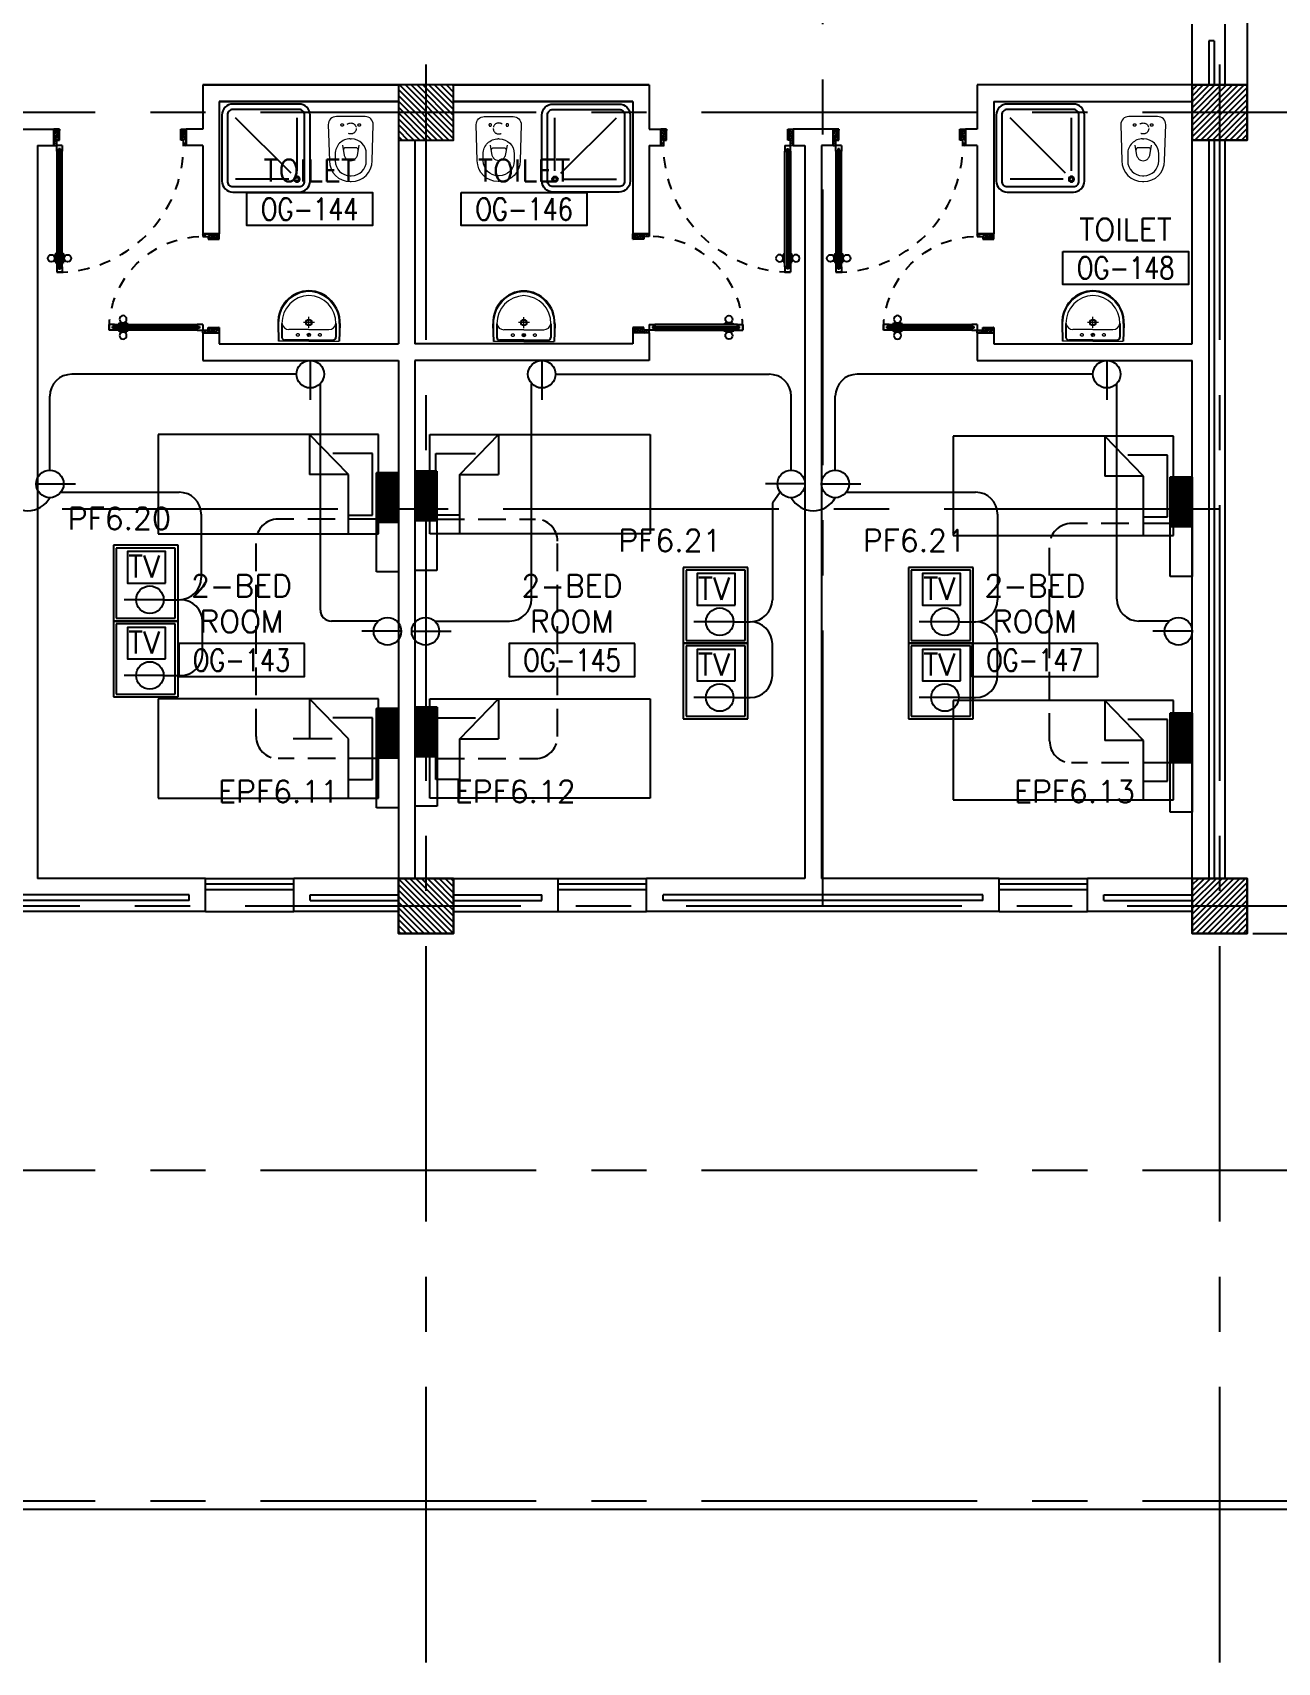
# Model space of a CAD drawing. Extents: x -0.4 to 93.5, y -1.1 to 78.4.
# Drawn here: x 72.26 to 83.56, y -1.11 to 13.67 of the extents above; entities that cross this region are included whole.
import ezdxf
from ezdxf.enums import TextEntityAlignment as Align

# ---------------------------------------------------------------- set-up
doc = ezdxf.new("R2010")
doc.units = 0
doc.header["$MEASUREMENT"] = 0
doc.header["$PDMODE"] = 34
for name, pattern in [('CENTERX2', [4, 2.5, -0.5, 0.5, -0.5]), ('DASHED', [0.75, 0.5, -0.25]), ('HIDDEN', [0.375, 0.25, -0.125]), ('HIDDEN2', [0.1875, 0.125, -0.0625])]:
    doc.linetypes.add(name, pattern=pattern)
doc.layers.get('0').update_dxf_attribs({"color": 11, "linetype": 'CONTINUOUS'})
doc.layers.get('DEFPOINTS').update_dxf_attribs({"color": 11, "linetype": 'CONTINUOUS'})
for name, color, linetype in [('AX-DIM', 11, 'CONTINUOUS'), ('AXES', 11, 'CENTERX2'), ('COL', 11, 'CONTINUOUS'), ('DOOR', 11, 'CONTINUOUS'), ('E-CLINE', 2, 'CONTINUOUS'), ('E-HLINE', 2, 'HIDDEN'), ('E-SOCKETS', 4, 'CONTINUOUS'), ('E-TEXT', 4, 'CONTINUOUS'), ('FIX', 11, 'CONTINUOUS'), ('FUR', 11, 'CONTINUOUS'), ('HAT', 11, 'CONTINUOUS'), ('INSUL', 11, 'CONTINUOUS'), ('PROJ-L', 11, 'CONTINUOUS'), ('RM-BOX', 11, 'CONTINUOUS'), ('RM-NAME', 11, 'CONTINUOUS'), ('RM-NO', 11, 'CONTINUOUS'), ('WALL', 11, 'CONTINUOUS'), ('WIN', 11, 'CONTINUOUS')]:
    doc.layers.add(name, color=color, linetype=linetype)
doc.styles.add('ROMANS', font='ROMANS.shx', dxfattribs={"width": 0.6})
doc.dimstyles.new('STANDARD in', dxfattribs={"dimtxt": 0.24, "dimasz": 0.1, "dimexe": 0.07, "dimexo": 0.05, "dimgap": 0.05, "dimtad": 1, "dimdec": 0, "dimlfac": 1000, "dimzin": 0, "dimdsep": 46, "dimtxsty": 'ROMANS', "dimblk": 'ARCHTICK', "dimcen": 0.05, "dimdle": 0.05, "dimclrd": 7, "dimclre": 7, "dimclrt": 2, "dimadec": 0, "dimazin": 0, "dimtfac": 1, "dimtdec": 0, "dimtmove": 2, "dimatfit": 3, "dimldrblk": 'ARCHTICK', "dimfxl": 0, "dimtolj": 1, "dimtzin": 0, "dimarcsym": 0})

# ---------------------------------------------------------------- blocks, each defined once
blk = doc.blocks.new('_ARCHTICK')
at = {"color": 0, "linetype": 'ByBlock', "const_width": 0.15}
blk.add_lwpolyline([(-0.5, -0.5), (0.5, 0.5)], dxfattribs=at)
blk = doc.blocks.new('*D161')
at = {"layer": 'AX-DIM', "color": 7, "lineweight": -2, "ltscale": 0.3}
for p, q in [((91.482, 5.5), (92.202, 5.5)), ((92.132, 5.55), (92.132, 0.225)), ((49.537, 0.275), (92.202, 0.275))]:
    blk.add_line(p, q, dxfattribs=at)
at = {"layer": 'DEFPOINTS', "color": 0, "ltscale": 0.3}
for p in [(91.432, 5.5), (49.487, 0.275), (92.132, 0.275)]:
    blk.add_point(p, dxfattribs=at)
at = {"layer": 'AX-DIM', "color": 7, "lineweight": -2, "ltscale": 0.3, "xscale": 0.1, "yscale": 0.1, "zscale": 0.1}
for p, rotation in [((92.132, 5.5), 90), ((92.132, 0.275), 270)]:
    blk.add_blockref('_ARCHTICK', p, dxfattribs=dict(at, rotation=rotation))
at = {"layer": 'AX-DIM', "color": 2, "ltscale": 0.3, "insert": (91.962, 2.888), "char_height": 0.24, "attachment_point": 5, "rotation": 90, "style": 'ROMANS'}
blk.add_mtext('\\A1;5225', dxfattribs=at)
blk = doc.blocks.new('*D160')
at = {"layer": 'AX-DIM', "color": 7, "lineweight": -2, "ltscale": 0.3}
for p, q in [((83.332, 64.82), (92.202, 64.82)), ((92.132, 64.87), (92.132, 5.45)), ((83.332, 5.5), (92.202, 5.5))]:
    blk.add_line(p, q, dxfattribs=at)
at = {"layer": 'DEFPOINTS', "color": 0, "ltscale": 0.3}
for p in [(83.282, 64.82), (83.282, 5.5), (92.132, 5.5)]:
    blk.add_point(p, dxfattribs=at)
at = {"layer": 'AX-DIM', "color": 7, "lineweight": -2, "ltscale": 0.3, "xscale": 0.1, "yscale": 0.1, "zscale": 0.1}
for p, rotation in [((92.132, 64.82), 90), ((92.132, 5.5), 270)]:
    blk.add_blockref('_ARCHTICK', p, dxfattribs=dict(at, rotation=rotation))
at = {"layer": 'AX-DIM', "color": 2, "ltscale": 0.3, "insert": (91.962, 35.16), "char_height": 0.24, "attachment_point": 5, "rotation": 90, "style": 'ROMANS'}
blk.add_mtext('\\A1;59320', dxfattribs=at)
blk = doc.blocks.new('*X61')
at = {"color": 0}
for p, q in [((253129, 118266), (253613, 118750)), ((253129, 118319), (253560, 118750)), ((253129, 118372), (253507, 118750)), ((253129, 118425), (253454, 118750)), ((253129, 118478), (253401, 118750)), ((253129, 118531), (253348, 118750)), ((253129, 118584), (253294, 118750)), ((253129, 118637), (253241, 118750)), ((253129, 118690), (253188, 118750)), ((253129, 118743), (253135, 118750)), ((253166, 118250), (253629, 118713)), ((253219, 118250), (253629, 118660)), ((253272, 118250), (253629, 118607)), ((253325, 118250), (253629, 118553)), ((253378, 118250), (253629, 118500)), ((253431, 118250), (253629, 118447)), ((253484, 118250), (253629, 118394)), ((253537, 118250), (253629, 118341)), ((253590, 118250), (253629, 118288))]:
    blk.add_line(p, q, dxfattribs=at)
blk = doc.blocks.new('COL50')
at = {"layer": 'COL'}
blk.add_lwpolyline([(-250, 250), (-250, -250), (250, -250), (250, 250)], close=True, dxfattribs=at)
blk = doc.blocks.new('*X60')
at = {"color": 0}
for p, q in [((253129, 125478), (253600, 125950)), ((253129, 125531), (253547, 125950)), ((253129, 125584), (253494, 125950)), ((253129, 125637), (253441, 125950)), ((253129, 125690), (253388, 125950)), ((253129, 125743), (253335, 125950)), ((253129, 125796), (253282, 125950)), ((253129, 125849), (253229, 125950)), ((253129, 125902), (253176, 125950)), ((253153, 125450), (253629, 125925)), ((253206, 125450), (253629, 125872)), ((253259, 125450), (253629, 125819)), ((253312, 125450), (253629, 125766)), ((253365, 125450), (253629, 125713)), ((253418, 125450), (253629, 125660)), ((253471, 125450), (253629, 125607)), ((253524, 125450), (253629, 125554)), ((253577, 125450), (253629, 125501))]:
    blk.add_line(p, q, dxfattribs=at)
blk = doc.blocks.new('*X52')
at = {"color": 0}
for p, q in [((245929, 169932), (246386, 170390)), ((245929, 169985), (246333, 170390)), ((245929, 170038), (246280, 170390)), ((245929, 170091), (246227, 170390)), ((245929, 170144), (246174, 170390)), ((245929, 170197), (246121, 170390)), ((245929, 170250), (246068, 170390)), ((245929, 170303), (246015, 170390)), ((245929, 170357), (245962, 170390)), ((245939, 169890), (246429, 170379)), ((245992, 169890), (246429, 170326)), ((246045, 169890), (246429, 170273)), ((246098, 169890), (246429, 170220)), ((246151, 169890), (246429, 170167)), ((246204, 169890), (246429, 170114)), ((246257, 169890), (246429, 170061)), ((246310, 169890), (246429, 170008)), ((246363, 169890), (246429, 169955)), ((246416, 169890), (246429, 169902))]:
    blk.add_line(p, q, dxfattribs=at)
blk = doc.blocks.new('*X45')
at = {"color": 0}
for p, q in [((245927, 177090), (246427, 177590)), ((245929, 177145), (246374, 177590)), ((245929, 177198), (246321, 177590)), ((245929, 177251), (246267, 177590)), ((245929, 177304), (246214, 177590)), ((245929, 177357), (246161, 177590)), ((245929, 177410), (246108, 177590)), ((245929, 177463), (246055, 177590)), ((245929, 177516), (246002, 177590)), ((245929, 177569), (245949, 177590)), ((245980, 177090), (246429, 177539)), ((246033, 177090), (246429, 177486)), ((246086, 177090), (246429, 177433)), ((246139, 177090), (246429, 177380)), ((246192, 177090), (246429, 177327)), ((246245, 177090), (246429, 177274)), ((246298, 177090), (246429, 177220)), ((246351, 177090), (246429, 177167)), ((246404, 177090), (246429, 177114))]:
    blk.add_line(p, q, dxfattribs=at)
blk = doc.blocks.new('DOOR90')
at = {"layer": 'DOOR', "color": 0, "linetype": 'ByBlock'}
for p, q in [((-150, 0), (-150, -25)), ((-150, 0), (0, 0)), ((0, -50), (0, 0)), ((-1000, -25), (-1000, -75)), ((-1000, -75), (-1000, -25)), ((-950, -25), (-1000, -25)), ((-950, -75), (-1000, -75)), ((-970, -42), (-970, -58)), ((-950, -42), (-970, -42)), ((-950, -58), (-970, -58)), ((-950, -25), (-950, -42)), ((-950, -58), (-950, -75)), ((-918, -25), (-918, -18)), ((-828, -18), (-918, -18)), ((-918, -75), (-918, -82)), ((-828, -82), (-918, -82)), ((-905, -18), (-905, -9)), ((-905, -9), (-840, -9)), ((-905, -18), (-840, -18)), ((-905, -82), (-905, -91)), ((-905, -82), (-840, -82)), ((-905, -91), (-840, -91)), ((-840, -18), (-840, -9)), ((-840, -82), (-840, -91)), ((-828, -25), (-828, -18)), ((-828, -75), (-828, -82)), ((-200, -42), (-200, -25)), ((-200, -25), (-150, -25)), ((-180, -42), (-200, -42)), ((-200, -75), (-200, -58)), ((-200, -58), (-180, -58)), ((-150, -75), (-200, -75)), ((-180, -58), (-180, -42)), ((-150, -75), (-150, -25)), ((-150, -25), (-100, -25)), ((-100, -25), (-100, -50)), ((-100, -50), (0, -50)), ((-150, -900), (-150, -875)), ((-150, -875), (-100, -875)), ((-100, -850), (0, -850)), ((-100, -875), (-100, -850)), ((0, -850), (0, -900)), ((0, -900), (-150, -900)), ((-150, -900), (0, -900))]:
    blk.add_line(p, q, dxfattribs=at)
at = {"layer": 'DOOR', "color": 9, "linetype": 'ByBlock'}
for p, q in [((0, -50), (-114, 0)), ((0, -50), (-40, 0)), ((0, -50), (-100, -37)), ((0, -850), (-114, -900)), ((0, -850), (-100, -863)), ((0, -850), (-40, -900))]:
    blk.add_line(p, q, dxfattribs=at)
at = {"layer": 'DOOR', "linetype": 'ByBlock'}
for p, q in [((-200, -25), (-950, -25)), ((-200, -42), (-950, -42)), ((-200, -58), (-950, -58)), ((-950, -75), (-200, -75))]:
    blk.add_line(p, q, dxfattribs=at)
at = {"layer": 'DOOR', "color": 0, "linetype": 'ByBlock'}
for centre in [(-873, 24), (-873, -124)]:
    blk.add_circle(centre, 32.4, dxfattribs=at)
at = {"layer": 'DOOR', "color": 9, "linetype": 'ByBlock'}
for centre, radius, start, end in [((0, -50), 154, 161.1053, 166.2858), ((0, -50), 134, 158.1598, 169.28), ((0, -50), 94.4, 148.0182, 180), ((0, -50), 74.4, 137.7764, 180), ((0, -50), 114, 154.0838, 167.3774), ((0, -50), 54.4, 113.2074, 180), ((0, -50), 34.4, 90, 180), ((0, -50), 14.4, 90, 180), ((0, -850), 154, 193.7142, 198.8947), ((0, -850), 134, 190.72, 201.8402), ((0, -850), 94.4, 180, 211.9818), ((0, -850), 74.4, 180, 222.2236), ((0, -850), 54.4, 180, 246.7926), ((0, -850), 34.4, 180, 270), ((0, -850), 14.4, 180, 270)]:
    blk.add_arc(centre, radius, start, end, dxfattribs=at)
at = {"layer": 'DOOR', "linetype": 'HIDDEN', "ltscale": 0.5}
blk.add_arc((-150, -25), 850, 180, 270, dxfattribs=at)
blk = doc.blocks.new('DOOR100')
at = {"layer": 'DOOR', "color": 0, "linetype": 'ByBlock'}
for p, q in [((-82, 1205), (-91, 1205)), ((-91, 1205), (-91, 1140)), ((-75, 1218), (-82, 1218)), ((-82, 1128), (-82, 1218)), ((-82, 1205), (-82, 1140)), ((-25, 1300), (-75, 1300)), ((-75, 1300), (-25, 1300)), ((-75, 1250), (-75, 1300)), ((-58, 1250), (-75, 1250)), ((-42, 1270), (-58, 1270)), ((-58, 1250), (-58, 1270)), ((-42, 1250), (-42, 1270)), ((-25, 1250), (-42, 1250)), ((-25, 1250), (-25, 1300)), ((-25, 1218), (-18, 1218)), ((-18, 1128), (-18, 1218)), ((-18, 1205), (-9, 1205)), ((-18, 1205), (-18, 1140)), ((-9, 1205), (-9, 1140)), ((-82, 1140), (-91, 1140)), ((-75, 1128), (-82, 1128)), ((-25, 1128), (-18, 1128)), ((-18, 1140), (-9, 1140)), ((-1200, 0), (-1200, 150)), ((-1200, 150), (-1175, 150)), ((-1200, 150), (-1200, 0)), ((-1175, 150), (-1175, 100)), ((-75, 200), (-58, 200)), ((-75, 150), (-75, 200)), ((-75, 150), (-25, 150)), ((-58, 200), (-58, 180)), ((-58, 180), (-42, 180)), ((-42, 200), (-25, 200)), ((-42, 180), (-42, 200)), ((-25, 200), (-25, 150)), ((0, 150), (-25, 150)), ((-25, 150), (-25, 100)), ((0, 150), (0, 0)), ((-1150, 0), (-1200, 0)), ((-1175, 100), (-1150, 100)), ((-1150, 100), (-1150, 0)), ((-50, 100), (-50, 0)), ((-25, 100), (-50, 100)), ((-50, 0), (0, 0))]:
    blk.add_line(p, q, dxfattribs=at)
at = {"layer": 'DOOR', "linetype": 'ByBlock'}
for p, q in [((-75, 1250), (-75, 200)), ((-58, 200), (-58, 1250)), ((-42, 200), (-42, 1250)), ((-25, 200), (-25, 1250)), ((0, 0), (0, 150))]:
    blk.add_line(p, q, dxfattribs=at)
at = {"layer": 'DOOR', "color": 9, "linetype": 'ByBlock'}
for p, q in [((-1150, 0), (-1200, 114)), ((-1150, 0), (-1200, 40)), ((-1150, 0), (-1163, 100)), ((-50, 0), (0, 114)), ((-50, 0), (-37, 100)), ((-50, 0), (0, 40))]:
    blk.add_line(p, q, dxfattribs=at)
at = {"layer": 'DOOR', "color": 0, "linetype": 'ByBlock'}
for centre in [(-124, 1173), (24, 1173)]:
    blk.add_circle(centre, 32.4, dxfattribs=at)
at = {"layer": 'DOOR', "linetype": 'HIDDEN', "ltscale": 0.5}
blk.add_arc((-25, 150), 1150, 90, 180.0001, dxfattribs=at)
at = {"layer": 'DOOR', "color": 9, "linetype": 'ByBlock'}
for centre, radius, start, end in [((-1150, 0), 154, 103.7142, 108.8947), ((-50, 0), 154, 71.1053, 76.2858), ((-1150, 0), 134, 100.72, 111.8402), ((-1150, 0), 94.4, 90, 121.9818), ((-1150, 0), 74.4, 90, 132.2236), ((-1150, 0), 54.4, 90, 156.7926), ((-1150, 0), 34.4, 90, 180), ((-1150, 0), 14.4, 90, 180), ((-50, 0), 94.4, 58.0182, 90), ((-50, 0), 74.4, 47.7764, 90), ((-50, 0), 54.4, 23.2074, 90), ((-50, 0), 34.4, 0, 90), ((-50, 0), 14.4, 0, 90), ((-50, 0), 134, 68.1598, 79.28), ((-50, 0), 114, 64.0838, 77.3774)]:
    blk.add_arc(centre, radius, start, end, dxfattribs=at)
blk = doc.blocks.new('RM1')
at = {"layer": 'RM-BOX'}
blk.add_lwpolyline([(570, -200), (-570, -200), (-570, -500), (570, -500)], close=True, dxfattribs=at)
at = {"layer": 'RM-NAME', "style": 'ROMANS'}
for tag, p in [('ROOMNAME1', (0, 324)), ('ROOMNAME2', (0, 0))]:
    blk.add_attdef(tag, text='', height=200, dxfattribs=at).set_placement(p, align=Align.MIDDLE)
at = {"layer": 'RM-NO', "style": 'ROMANS', "width": 0.8}
blk.add_attdef('ROOMNO', text='', height=200, dxfattribs=at).set_placement((0, -350), align=Align.MIDDLE)
blk = doc.blocks.new('LAV1')
at = {"layer": 'FIX', "linetype": 'ByBlock', "ltscale": 0.3}
for p, q in [((-280, 210), (-275, 50)), ((-245, 210), (-245, 85)), ((245, 210), (245, 85)), ((280, 210), (275, 50)), ((0, 60), (-220, 60)), ((0, 60), (220, 60))]:
    blk.add_line(p, q, dxfattribs=at)
at = {"layer": 'FIX', "linetype": 'Continuous', "lineweight": 20}
for p, q in [((-275, 210), (-275, 50)), ((0, 155), (-181, 155)), ((0, 155), (181, 155)), ((275, 210), (275, 50)), ((0, 50), (-275, 50)), ((0, 50), (-252, 50)), ((0, 50), (252, 50)), ((0, 50), (275, 50))]:
    blk.add_line(p, q, dxfattribs=at)
at = {"layer": 'FIX', "linetype": 'DASHED', "lineweight": 20, "ltscale": 0.05}
for p, q in [((50, 220), (-50, 220)), ((0, 170), (0, 270)), ((0, 170), (0, 270))]:
    blk.add_line(p, q, dxfattribs=at)
at = {"layer": 'FIX', "lineweight": 20}
for p, q in [((16, 107), (-15, 107)), ((0, 92), (0, 123))]:
    blk.add_line(p, q, dxfattribs=at)
for centre, radius in [((0, 220), 29.5), ((0, 220), 22.5), ((0, 107), 15.5)]:
    blk.add_circle(centre, radius, dxfattribs=at)
at = {"layer": 'FIX', "linetype": 'HIDDEN', "lineweight": 20, "ltscale": 0.05}
for centre in [(-100, 107), (100, 107)]:
    blk.add_circle(centre, 12.4, dxfattribs=at)
at = {"layer": 'FIX', "linetype": 'ByBlock', "ltscale": 0.3}
for centre, radius, start, end in [((7, 220), 287, 91.3776, 182.0064), ((-7, 220), 287, 357.9936, 88.6224), ((-220, 85), 24.9, 179.7021, 269.9486), ((220, 85), 24.9, 270.0514, 0.2979)]:
    blk.add_arc(centre, radius, start, end, dxfattribs=at)
at = {"layer": 'FIX', "linetype": 'Continuous', "lineweight": 20}
for centre, radius, start, end in [((8, 217), 283, 91.6988, 181.351), ((8, 212), 253, 91.7328, 180.4884), ((-8, 217), 283, 358.649, 88.3012), ((-8, 212), 253, 359.5116, 88.2672), ((-179, 222), 66.9, 190.2006, 268.0786), ((179, 222), 66.9, 271.9214, 349.7994)]:
    blk.add_arc(centre, radius, start, end, dxfattribs=at)
blk = doc.blocks.new('SHR1')
at = {"layer": 'FIX'}
for p, q in [((-196, 196), (-700, 700)), ((-143, 218), (-143, 700)), ((-218, 143), (-700, 143))]:
    blk.add_line(p, q, dxfattribs=at)
for points in [[(-825, 125), (-825, 725, -0.414214), (-725, 825), (-125, 825, -0.414214), (-25, 725), (-25, 125, -0.414214), (-125, 25), (-725, 25, -0.414214)], [(-775, 125), (-775, 725, -0.414214), (-725, 775), (-125, 775, -0.414214), (-75, 725), (-75, 125, -0.414214), (-125, 75), (-725, 75, -0.414214)]]:
    blk.add_lwpolyline(points, format="xyb", close=True, dxfattribs=at)
for radius in [25, 15]:
    blk.add_circle((-143, 143), radius, dxfattribs=at)
blk = doc.blocks.new('WC1')
at = {"layer": 'FIX', "lineweight": 20}
for p, q in [((-210, 204), (-538, 194)), ((-727, 5), (-727, -5)), ((-674, 5), (-674, -5)), ((-534, 24), (-540, 0)), ((-540, 0), (-534, -24)), ((-475, 141), (-538, 141)), ((-395, 76), (-490, 60)), ((-339, 5), (-339, -5)), ((-538, -141), (-475, -141)), ((-490, -60), (-395, -76)), ((-538, -194), (-210, -204))]:
    blk.add_line(p, q, dxfattribs=at)
at = {"layer": 'FIX', "linetype": 'Continuous', "lineweight": 20}
blk.add_line((-420, -47), (-420, 45), dxfattribs=at)
at = {"layer": 'FIX', "lineweight": 20}
blk.add_lwpolyline([(-213, -204), (-210, -204, 0.414214), (-137, -131), (-137, 0), (-137, 131, 0.414214), (-210, 204)], format="xyb", dxfattribs=at)
at = {"layer": 'FIX', "linetype": 'HIDDEN2', "lineweight": 20, "ltscale": 0.3}
blk.add_circle((-245, 0), 49.8, dxfattribs=at)
at = {"layer": 'FIX', "linetype": 'HIDDEN', "lineweight": 20, "ltscale": 0.05}
for centre in [(-213, 78), (-213, -77)]:
    blk.add_circle(centre, 11.6, dxfattribs=at)
at = {"layer": 'FIX', "lineweight": 20}
for centre, radius, start, end in [((-538, 5), 189, 90, 180), ((-538, 5), 136, 90, 180), ((-473, -7), 68.2, 128.9242, 152.8468), ((-464, -18), 82, 108.496, 128.9242), ((-475, 5), 136, 360, 90), ((-538, -5), 189, 180, 270), ((-538, -5), 136, 180, 270), ((-473, 7), 68.2, 207.1532, 231.0758), ((-464, 18), 82, 231.0758, 251.504), ((-475, -5), 136, 270, 0)]:
    blk.add_arc(centre, radius, start, end, dxfattribs=at)
at = {"layer": 'FIX', "linetype": 'Continuous', "lineweight": 20}
for centre, start, end in [((-443, 46), 357.6662, 91.6121), ((-442, -46), 268.3879, 2.3338)]:
    blk.add_arc(centre, 22.3, start, end, dxfattribs=at)
blk = doc.blocks.new('BHU')
at = {"color": 8}
for p, q in [((0, -311), (145, 1)), ((0, -340), (159, 1)), ((0, -370), (173, 1)), ((0, -399), (187, 1)), ((0, -281), (132, 1)), ((0, -251), (118, 1)), ((0, -15), (7, 1)), ((0, -44), (21, 1)), ((0, -74), (35, 1)), ((0, -104), (49, 1)), ((0, -133), (63, 1)), ((0, -163), (76, 1)), ((0, -192), (90, 1)), ((0, -222), (104, 1)), ((0, -429), (199, -1)), ((4, -450), (199, -31)), ((18, -450), (199, -61)), ((32, -450), (199, -90)), ((45, -450), (199, -120)), ((59, -450), (199, -149)), ((73, -450), (199, -179)), ((87, -450), (199, -208)), ((101, -450), (199, -238)), ((114, -450), (199, -268)), ((128, -450), (199, -297)), ((142, -450), (199, -327)), ((156, -450), (199, -356)), ((169, -450), (199, -386)), ((183, -450), (199, -416)), ((197, -450), (199, -445))]:
    blk.add_line(p, q, dxfattribs=at)
at = {"layer": 'E-SOCKETS'}
for p, q in [((0, 450), (199, 450)), ((0, -450), (0, 450)), ((199, 450), (199, -450))]:
    blk.add_line(p, q, dxfattribs=at)
at = {"layer": 'E-SOCKETS', "color": 4}
for p, q in [((0, 1), (199, 1)), ((0, -450), (199, -450))]:
    blk.add_line(p, q, dxfattribs=at)

msp = doc.modelspace()

# ---------------------------------------------------------------- linework, layer by layer
at = {"layer": 'AXES'}
for p, q in [((75.8324, -1.1143), (75.8324, 77.6984)), ((83.0324, -1.1143), (83.0324, 77.6984)), ((79.4324, 5.75), (79.4324, 64.52)), ((92.8324, 12.95), (40.7424, 12.95)), ((83.0324, 9.35), (40.7424, 9.35)), ((22.1924, 5.75), (92.8324, 5.75)), ((92.8324, 3.35), (40.7424, 3.35)), ((92.8324, 0.35), (40.7424, 0.35))]:
    msp.add_line(p, q, dxfattribs=at)
at = {"layer": 'COL'}
msp.add_lwpolyline([(76.0824, 6), (76.0824, 5.5), (75.5824, 5.5), (75.5824, 6)], close=True, dxfattribs=at)
at = {"layer": 'E-CLINE', "color": 4, "linetype": 'ByBlock'}
for p, q in [((74.6574, 10.575), (72.6199, 10.575)), ((77.0074, 10.575), (78.9449, 10.575)), ((81.8824, 10.575), (79.7449, 10.575)), ((72.4199, 9.7048), (72.4199, 10.375)), ((74.8741, 8.4348), (74.8741, 10.4901)), ((76.7906, 8.5348), (76.7906, 10.4901)), ((79.1449, 9.7048), (79.1449, 10.375)), ((79.5449, 9.7048), (79.5449, 10.375)), ((82.0991, 8.5348), (82.0991, 10.4901)), ((72.5194, 9.5042), (73.5926, 9.5042)), ((79.0453, 9.5042), (78.9742, 9.4042)), ((79.6444, 9.5042), (80.8176, 9.5042)), ((78.9742, 9.4042), (78.9742, 8.5288)), ((73.7926, 9.3042), (73.7926, 8.7288)), ((81.0176, 9.3042), (81.0176, 8.5288)), ((73.4525, 8.5288), (73.5926, 8.5288)), ((73.8051, 8.0414), (73.8051, 8.3288)), ((75.3986, 8.3348), (74.9741, 8.3348)), ((75.9115, 8.3348), (76.5906, 8.3348)), ((78.6216, 8.3288), (78.7742, 8.3288)), ((80.665, 8.3288), (80.8176, 8.3288)), ((82.574, 8.3348), (82.2991, 8.3348)), ((78.9742, 7.8414), (78.9742, 8.1288)), ((81.0176, 7.8414), (81.0176, 8.1288)), ((73.4525, 7.8414), (73.6051, 7.8414)), ((78.6216, 7.6414), (78.7742, 7.6414)), ((80.665, 7.6414), (80.8176, 7.6414))]:
    msp.add_line(p, q, dxfattribs=at)
for centre, radius, start, end in [((72.6199, 10.375), 0.2, 90, 180), ((78.9449, 10.375), 0.2, 0, 90), ((79.7449, 10.375), 0.2, 90, 180), ((73.5926, 9.3042), 0.2, 0, 90), ((80.8176, 9.3042), 0.2, 0, 90), ((72.2199, 9.5648), 0.2283, 208.81151, 331.18849), ((79.3449, 9.5648), 0.2283, 208.81151, 331.18849), ((73.5926, 8.7288), 0.2, 270, 0), ((73.6051, 8.3288), 0.2, 0, 90), ((74.9741, 8.4348), 0.1, 180, 270), ((76.5906, 8.5348), 0.2, 270, 0), ((78.7742, 8.5288), 0.2, 270, 0), ((80.8176, 8.5288), 0.2, 270, 0), ((82.2991, 8.5348), 0.2, 180, 270), ((78.7742, 8.1288), 0.2, 0, 90), ((80.8176, 8.1288), 0.2, 0, 90), ((73.6051, 8.0414), 0.2, 270, 0), ((78.7742, 7.8414), 0.2, 270, 0), ((80.8176, 7.8414), 0.2, 270, 0)]:
    msp.add_arc(centre, radius, start, end, dxfattribs=at)
at = {"layer": 'E-HLINE', "color": 4}
for p, q in [((75.3844, 9.2598), (74.4903, 9.2598)), ((75.9317, 9.2598), (76.8258, 9.2598)), ((82.583, 9.221), (81.6889, 9.221)), ((74.2903, 7.2876), (74.2903, 9.0598)), ((77.0258, 7.2876), (77.0258, 9.0598)), ((81.4889, 7.2489), (81.4889, 9.021)), ((75.3851, 7.0876), (74.4903, 7.0876)), ((75.931, 7.0876), (76.8258, 7.0876)), ((82.5836, 7.0489), (81.6889, 7.0489))]:
    msp.add_line(p, q, dxfattribs=at)
for centre, start, end in [((74.4903, 9.0598), 90, 180), ((76.8258, 9.0598), 0, 90), ((81.6889, 9.021), 90, 180), ((74.4903, 7.2876), 180, 270), ((76.8258, 7.2876), 270, 0), ((81.6889, 7.2489), 180, 270)]:
    msp.add_arc(centre, 0.2, start, end, dxfattribs=at)
at = {"layer": 'E-SOCKETS'}
for p, q in [((74.7824, 10.7), (74.7824, 10.3417)), ((76.8824, 10.7), (76.8824, 10.3417)), ((82.0074, 10.7), (82.0074, 10.3417)), ((72.2949, 9.5798), (72.6532, 9.5798)), ((79.2699, 9.5798), (78.9115, 9.5798)), ((79.4199, 9.5798), (79.7782, 9.5798)), ((73.5832, 9.0225), (72.9973, 9.0225)), ((72.9973, 9.0225), (72.9973, 8.3352)), ((73.5832, 8.3352), (73.5832, 9.0225)), ((78.7523, 8.8225), (78.1664, 8.8225)), ((78.1664, 8.8225), (78.1664, 8.1352)), ((78.7523, 8.1352), (78.7523, 8.8225)), ((80.7957, 8.8225), (80.2098, 8.8225)), ((80.2098, 8.8225), (80.2098, 8.1352)), ((80.7957, 8.1352), (80.7957, 8.8225)), ((73.4525, 8.5288), (73.0941, 8.5288)), ((72.9973, 8.3352), (73.5832, 8.3352)), ((73.5832, 8.3352), (72.9973, 8.3352)), ((72.9973, 8.3352), (72.9973, 7.6478)), ((73.5832, 7.6478), (73.5832, 8.3352)), ((78.6216, 8.3288), (78.2632, 8.3288)), ((80.665, 8.3288), (80.3066, 8.3288)), ((75.6076, 8.2422), (75.2493, 8.2422)), ((75.7025, 8.2422), (76.0608, 8.2422)), ((78.1664, 8.1352), (78.7523, 8.1352)), ((78.7523, 8.1352), (78.1664, 8.1352)), ((78.1664, 8.1352), (78.1664, 7.4478)), ((78.7523, 7.4478), (78.7523, 8.1352)), ((80.2098, 8.1352), (80.7957, 8.1352)), ((80.7957, 8.1352), (80.2098, 8.1352)), ((80.2098, 8.1352), (80.2098, 7.4478)), ((80.7957, 7.4478), (80.7957, 8.1352)), ((82.783, 8.2422), (82.4247, 8.2422)), ((73.4525, 7.8414), (73.0941, 7.8414)), ((72.9973, 7.6478), (73.5832, 7.6478)), ((78.6216, 7.6414), (78.2632, 7.6414)), ((80.665, 7.6414), (80.3066, 7.6414)), ((78.1664, 7.4478), (78.7523, 7.4478)), ((80.2098, 7.4478), (80.7957, 7.4478))]:
    msp.add_line(p, q, dxfattribs=at)
at = {"layer": 'E-SOCKETS', "color": 8}
for p, q in [((73.5582, 8.9975), (73.0223, 8.9975)), ((73.0223, 8.9975), (73.0223, 8.3602)), ((73.5582, 8.3602), (73.5582, 8.9975)), ((78.7273, 8.7975), (78.1914, 8.7975)), ((78.1914, 8.7975), (78.1914, 8.1602)), ((78.7273, 8.1602), (78.7273, 8.7975)), ((80.7707, 8.7975), (80.2348, 8.7975)), ((80.2348, 8.7975), (80.2348, 8.1602)), ((80.7707, 8.1602), (80.7707, 8.7975)), ((73.0223, 8.3602), (73.5582, 8.3602)), ((73.5582, 8.3102), (73.0223, 8.3102)), ((73.0223, 8.3102), (73.0223, 7.6728)), ((73.5582, 7.6728), (73.5582, 8.3102)), ((78.1914, 8.1602), (78.7273, 8.1602)), ((80.2348, 8.1602), (80.7707, 8.1602)), ((78.7273, 8.1102), (78.1914, 8.1102)), ((78.1914, 8.1102), (78.1914, 7.4728)), ((78.7273, 7.4728), (78.7273, 8.1102)), ((80.7707, 8.1102), (80.2348, 8.1102)), ((80.2348, 8.1102), (80.2348, 7.4728)), ((80.7707, 7.4728), (80.7707, 8.1102)), ((73.0223, 7.6728), (73.5582, 7.6728)), ((78.1914, 7.4728), (78.7273, 7.4728)), ((80.2348, 7.4728), (80.7707, 7.4728))]:
    msp.add_line(p, q, dxfattribs=at)
at = {"layer": 'E-SOCKETS'}
for points in [[(73.4692, 8.6792), (73.4692, 8.9653), (73.1241, 8.9653), (73.1241, 8.6792)], [(78.6382, 8.4792), (78.6382, 8.7653), (78.2932, 8.7653), (78.2932, 8.4792)], [(80.6817, 8.4792), (80.6817, 8.7653), (80.3366, 8.7653), (80.3366, 8.4792)], [(73.4692, 7.9919), (73.4692, 8.2779), (73.1241, 8.2779), (73.1241, 7.9919)], [(78.6382, 7.7919), (78.6382, 8.0779), (78.2932, 8.0779), (78.2932, 7.7919)], [(80.6817, 7.7919), (80.6817, 8.0779), (80.3366, 8.0779), (80.3366, 7.7919)]]:
    msp.add_lwpolyline(points, close=True, dxfattribs=at)
for centre in [(74.7824, 10.575), (76.8824, 10.575), (82.0074, 10.575), (72.4199, 9.5798), (79.1449, 9.5798), (79.5449, 9.5798), (73.3275, 8.5288), (78.4966, 8.3288), (80.54, 8.3288), (75.4826, 8.2422), (75.8275, 8.2422), (82.658, 8.2422), (73.3275, 7.8414), (78.4966, 7.6414), (80.54, 7.6414)]:
    msp.add_circle(centre, 0.125, dxfattribs=at)
at = {"layer": 'FUR'}
for p, q in [((75.4016, 10.0269), (73.4016, 10.0269)), ((73.4016, 10.0269), (73.4016, 9.1269)), ((74.7766, 10.0269), (74.7766, 9.6657)), ((75.13, 9.6657), (74.7766, 10.0269)), ((75.4016, 9.1269), (75.4016, 10.0269)), ((75.8664, 10.0269), (77.8664, 10.0269)), ((75.8664, 9.1269), (75.8664, 10.0269)), ((76.138, 9.6657), (76.4914, 10.0269)), ((76.4914, 10.0269), (76.4914, 9.6657)), ((77.8664, 10.0269), (77.8664, 9.1269)), ((82.6141, 10.012), (80.6141, 10.012)), ((80.6141, 10.012), (80.6141, 9.112)), ((81.9891, 10.012), (81.9891, 9.6508)), ((82.3425, 9.6508), (81.9891, 10.012)), ((82.6141, 9.112), (82.6141, 10.012)), ((75.3462, 9.8547), (74.9865, 9.8547)), ((75.3462, 9.2968), (75.3462, 9.8547)), ((75.9218, 9.8547), (76.2815, 9.8547)), ((75.9218, 9.2968), (75.9218, 9.8547)), ((82.5587, 9.8398), (82.199, 9.8398)), ((82.5587, 9.2819), (82.5587, 9.8398)), ((75.13, 9.6657), (74.7766, 9.6657)), ((75.13, 9.1269), (75.13, 9.6657)), ((76.138, 9.6657), (76.4914, 9.6657)), ((76.138, 9.1269), (76.138, 9.6657)), ((82.3425, 9.6508), (81.9891, 9.6508)), ((82.3425, 9.112), (82.3425, 9.6508)), ((75.13, 9.2968), (75.3462, 9.2968)), ((76.138, 9.2968), (75.9218, 9.2968)), ((82.3425, 9.2819), (82.5587, 9.2819)), ((73.4016, 9.1269), (75.4016, 9.1269)), ((77.8664, 9.1269), (75.8664, 9.1269)), ((80.6141, 9.112), (82.6141, 9.112)), ((75.4016, 7.628), (73.4016, 7.628)), ((73.4016, 7.628), (73.4016, 6.728)), ((74.7766, 7.628), (74.7766, 7.2669)), ((75.13, 7.2669), (74.7766, 7.628)), ((75.4016, 6.728), (75.4016, 7.628)), ((75.8664, 7.628), (77.8664, 7.628)), ((75.8664, 6.728), (75.8664, 7.628)), ((76.138, 7.2669), (76.4914, 7.628)), ((76.4914, 7.628), (76.4914, 7.2669)), ((77.8664, 7.628), (77.8664, 6.728)), ((82.6141, 7.6132), (80.6141, 7.6132)), ((80.6141, 7.6132), (80.6141, 6.7132)), ((81.9891, 7.6132), (81.9891, 7.252)), ((82.3425, 7.252), (81.9891, 7.6132)), ((82.6141, 6.7132), (82.6141, 7.6132)), ((75.3462, 7.4559), (74.9865, 7.4559)), ((75.3462, 6.8979), (75.3462, 7.4559)), ((75.9218, 7.4559), (76.2815, 7.4559)), ((75.9218, 6.8979), (75.9218, 7.4559)), ((82.5587, 7.441), (82.199, 7.441)), ((82.5587, 6.8831), (82.5587, 7.441)), ((74.9802, 7.2669), (74.6268, 7.2669)), ((75.13, 6.728), (75.13, 7.2669)), ((76.138, 7.2669), (76.4914, 7.2669)), ((76.138, 6.728), (76.138, 7.2669)), ((82.3425, 7.252), (81.9891, 7.252)), ((82.3425, 6.7132), (82.3425, 7.252)), ((75.13, 6.8979), (75.3462, 6.8979)), ((76.138, 6.8979), (75.9218, 6.8979)), ((82.3425, 6.8831), (82.5587, 6.8831)), ((73.4016, 6.728), (75.4016, 6.728)), ((77.8664, 6.728), (75.8664, 6.728)), ((80.6141, 6.7132), (82.6141, 6.7132))]:
    msp.add_line(p, q, dxfattribs=at)
at = {"layer": 'INSUL'}
for p, q in [((82.9324, 13.6), (82.9324, 13.2)), ((82.9824, 13.6), (82.9324, 13.6)), ((82.9824, 13.6), (82.9824, 13.2)), ((82.9324, 12.7), (82.9324, 6)), ((82.9824, 12.7), (82.9824, 6)), ((73.6824, 5.85), (70.7824, 5.85)), ((73.6824, 5.8), (70.7824, 5.8)), ((73.6824, 5.8), (73.6824, 5.85)), ((74.7824, 5.8), (74.7824, 5.85)), ((74.7824, 5.85), (75.5824, 5.85)), ((74.7824, 5.8), (75.5824, 5.8)), ((76.0824, 5.85), (76.8824, 5.85)), ((76.0824, 5.8), (76.8824, 5.8)), ((76.8824, 5.8), (76.8824, 5.85)), ((77.9824, 5.8), (77.9824, 5.85)), ((80.8824, 5.85), (77.9824, 5.85)), ((80.8824, 5.8), (77.9824, 5.8)), ((80.8824, 5.8), (80.8824, 5.85)), ((81.9824, 5.85), (82.7824, 5.85)), ((81.9824, 5.8), (81.9824, 5.85)), ((81.9824, 5.8), (82.7824, 5.8))]:
    msp.add_line(p, q, dxfattribs=at)
at = {"layer": 'PROJ-L'}
msp.add_line((83.2824, 19.9), (83.2824, 13.2), dxfattribs=at)
at = {"layer": 'RM-NAME'}
for p, q in [((72.4574, 12.8), (72.4574, 12.65)), ((73.6574, 12.8), (73.6574, 12.65)), ((77.9636, 12.8), (77.9636, 12.65)), ((79.1636, 12.8), (79.1636, 12.65)), ((79.5261, 12.8), (79.5261, 12.65)), ((80.7261, 12.8), (80.7261, 12.65))]:
    msp.add_line(p, q, dxfattribs=at)
at = {"layer": 'WALL'}
for p, q in [((82.7824, 13.2), (82.7824, 13.75)), ((83.0824, 13.2), (83.0824, 13.75)), ((73.8074, 13.2), (73.8074, 12.8)), ((77.8574, 13.2), (77.8574, 12.8)), ((80.8324, 13.2), (80.8324, 12.8)), ((73.9574, 13.05), (73.9574, 11.85)), ((77.7074, 13.05), (77.7074, 11.85)), ((80.9824, 13.05), (80.9824, 11.85)), ((72.0074, 12.8), (72.4574, 12.8)), ((72.3074, 12.65), (72.3074, 6)), ((72.3074, 12.65), (72.4574, 12.65)), ((73.8074, 12.65), (73.8074, 11.85)), ((75.5824, 12.7), (75.5824, 10.85)), ((75.7324, 12.7), (75.7324, 10.85)), ((77.8574, 12.65), (77.8574, 11.85)), ((79.2699, 12.65), (79.2699, 6)), ((79.4199, 12.65), (79.4199, 6)), ((80.8324, 12.65), (80.8324, 11.85)), ((82.7824, 10.85), (82.7824, 12.7)), ((83.0824, 6), (83.0824, 12.7)), ((73.8074, 11.85), (73.9574, 11.85)), ((77.8574, 11.85), (77.7074, 11.85)), ((80.8324, 11.85), (80.9824, 11.85)), ((73.8074, 10.95), (73.9574, 10.95)), ((73.8074, 10.95), (73.8074, 10.7)), ((73.9574, 10.95), (73.9574, 10.85)), ((77.8574, 10.95), (77.7074, 10.95)), ((77.7074, 10.95), (77.7074, 10.85)), ((77.8574, 10.95), (77.8574, 10.7)), ((80.8324, 10.95), (80.9824, 10.95)), ((80.8324, 10.95), (80.8324, 10.7)), ((80.9824, 10.95), (80.9824, 10.85)), ((73.9574, 10.85), (75.5824, 10.85)), ((77.7074, 10.85), (75.7324, 10.85)), ((80.9824, 10.85), (82.7824, 10.85)), ((73.8074, 10.7), (75.5824, 10.7)), ((75.5824, 10.7), (75.5824, 6)), ((77.8574, 10.7), (75.7324, 10.7)), ((75.7324, 10.7), (75.7324, 6)), ((80.8324, 10.7), (82.7824, 10.7)), ((82.7824, 6), (82.7824, 10.7)), ((73.8324, 6), (72.3074, 6)), ((73.8324, 5.7), (73.8324, 6)), ((74.6324, 5.7), (74.6324, 6)), ((75.5824, 6), (74.6324, 6)), ((76.0824, 6), (77.0324, 6)), ((77.0324, 5.7), (77.0324, 6)), ((77.8324, 5.7), (77.8324, 6)), ((79.2699, 6), (77.8324, 6)), ((81.0324, 6), (79.4199, 6)), ((81.0324, 5.7), (81.0324, 6)), ((82.7824, 6), (81.8324, 6)), ((81.8324, 5.7), (81.8324, 6)), ((73.8324, 5.7), (70.6324, 5.7)), ((75.5824, 5.7), (74.6324, 5.7)), ((76.0824, 5.7), (77.0324, 5.7)), ((81.0324, 5.7), (77.8324, 5.7)), ((82.7824, 5.7), (81.8324, 5.7))]:
    msp.add_line(p, q, dxfattribs=at)
at = {"layer": 'WALL', "linetype": 'ByBlock'}
for p, q in [((75.5824, 13.2), (73.8074, 13.2)), ((75.5824, 13.2), (73.8074, 13.2)), ((73.8074, 13.2), (75.5824, 13.2)), ((76.0824, 13.2), (77.8574, 13.2)), ((76.0824, 13.2), (77.8574, 13.2)), ((77.8574, 13.2), (76.0824, 13.2)), ((82.7824, 13.2), (80.8324, 13.2)), ((75.5824, 13.05), (73.9574, 13.05)), ((73.9574, 13.05), (75.5824, 13.05)), ((73.9574, 13.05), (75.5824, 13.05)), ((76.0824, 13.05), (77.7074, 13.05)), ((76.0824, 13.05), (77.7074, 13.05)), ((77.7074, 13.05), (76.0824, 13.05)), ((77.7074, 13.05), (76.0824, 13.05)), ((80.9824, 13.05), (82.7824, 13.05)), ((80.9824, 13.05), (82.7824, 13.05)), ((73.8074, 12.8), (73.6574, 12.8)), ((77.8574, 12.8), (77.9636, 12.8)), ((79.5261, 12.8), (79.1636, 12.8)), ((80.8324, 12.8), (80.7261, 12.8)), ((73.8074, 12.65), (73.6574, 12.65)), ((77.8574, 12.65), (77.9636, 12.65)), ((79.1636, 12.65), (79.2699, 12.65)), ((79.5261, 12.65), (79.4199, 12.65)), ((80.8324, 12.65), (80.7261, 12.65))]:
    msp.add_line(p, q, dxfattribs=at)
at = {"layer": 'WALL', "linetype": 'ByBlock', "ltscale": 0.3}
for points in [[(75.5824, 12.7), (76.0824, 12.7), (76.0824, 13.2), (75.5824, 13.2)], [(82.7824, 12.7), (83.2824, 12.7), (83.2824, 13.2), (82.7824, 13.2)], [(75.5824, 5.5), (76.0824, 5.5), (76.0824, 6), (75.5824, 6)], [(82.7824, 5.5), (83.2824, 5.5), (83.2824, 6), (82.7824, 6)]]:
    msp.add_lwpolyline(points, close=True, dxfattribs=at)
at = {"layer": 'WIN'}
for p, q in [((73.8324, 6), (74.6324, 6)), ((73.8324, 5.95), (74.6324, 5.95)), ((77.0324, 6), (77.8324, 6)), ((77.0324, 5.95), (77.8324, 5.95)), ((81.0324, 6), (81.8324, 6)), ((81.0324, 5.95), (81.8324, 5.95)), ((73.8324, 5.9), (74.6324, 5.9)), ((77.0324, 5.9), (77.8324, 5.9)), ((81.0324, 5.9), (81.8324, 5.9)), ((73.8324, 5.7), (74.6324, 5.7)), ((77.0324, 5.7), (77.8324, 5.7)), ((81.0324, 5.7), (81.8324, 5.7))]:
    msp.add_line(p, q, dxfattribs=at)

# ---------------------------------------------------------------- block references
at = {"layer": 'COL', "xscale": 0.001, "yscale": 0.001, "zscale": 0.001, "rotation": 180}
msp.add_blockref('COL50', (75.8324, 12.95), dxfattribs=at)
at = {"layer": 'COL', "xscale": -0.001, "yscale": 0.001, "zscale": 0.001}
for p in [(83.0324, 12.95), (83.0324, 5.75)]:
    msp.add_blockref('COL50', p, dxfattribs=at)
at = {"layer": 'DOOR', "color": 0, "linetype": 'ByBlock', "yscale": 0.001, "zscale": 0.001, "rotation": 180}
for name, p, xscale in [('DOOR100', (72.4574, 12.8), 0.001), ('DOOR100', (79.1636, 12.8), -0.001), ('DOOR100', (79.5261, 12.8), 0.001), ('DOOR90', (73.9574, 10.95), -0.001), ('DOOR90', (77.7074, 10.95), 0.001), ('DOOR90', (80.9824, 10.95), -0.001)]:
    msp.add_blockref(name, p, dxfattribs=dict(at, xscale=xscale))
at = {"layer": 'E-CLINE', "color": 4, "xscale": 0.0009999999892897904, "yscale": 0.0009999999892897904, "zscale": 0.001, "rotation": 180}
for p in [(75.5824, 9.2316), (75.9317, 9.2449), (82.7823, 9.19), (75.9324, 7.1049), (75.583, 7.0916), (82.783, 7.05)]:
    msp.add_blockref('BHU', p, dxfattribs=at)
at = {"layer": 'FIX', "yscale": 0.001, "zscale": 0.001}
for name, p, xscale, rotation in [('SHR1', (74.8054, 12.202), -0.001, 90), ('SHR1', (76.8594, 12.202), 0.001, 270), ('SHR1', (81.8304, 12.202), -0.001, 90), ('WC1', (75.1499, 13.05), 0.001, 90), ('WC1', (76.4919, 13.05), -0.001, 270), ('WC1', (82.3384, 13.05), 0.001, 90)]:
    msp.add_blockref(name, p, dxfattribs=dict(at, xscale=xscale, rotation=rotation))
at = {"layer": 'FIX', "linetype": 'ByBlock', "ltscale": 0.3, "xscale": 0.001, "yscale": 0.001, "zscale": 0.001}
for p in [(74.7699, 10.825), (76.7199, 10.823), (81.8824, 10.825)]:
    msp.add_blockref('LAV1', p, dxfattribs=at)
at = {"layer": 'HAT', "xscale": -0.001, "yscale": 0.001, "zscale": 0.001, "rotation": 180}
for name in ['*X52', '*X45']:
    msp.add_blockref(name, (-170.3462, 183.0897), dxfattribs=at)
at = {"layer": 'HAT', "xscale": 0.001, "yscale": 0.001, "zscale": 0.001}
for name in ['*X60', '*X61']:
    msp.add_blockref(name, (-170.3462, -112.7497), dxfattribs=at)
at = {"layer": 'RM-NAME'}
ref = msp.add_blockref('RM1', (74.7774, 12.4234), dxfattribs=dict(at, xscale=-0.001, yscale=0.001, zscale=0.001))
ref.add_attrib('ROOMNO', 'OG-144', dxfattribs={"layer": 'RM-NO', "height": 0.2, "style": 'ROMANS', "width": 0.8}).set_placement((74.7774, 12.0734), align=Align.MIDDLE)
ref.add_attrib('ROOMNAME2', 'TOILET', dxfattribs={"height": 0.2, "style": 'ROMANS'}).set_placement((74.7774, 12.4234), align=Align.MIDDLE)
ref = msp.add_blockref('RM1', (76.7225, 12.4234), dxfattribs=dict(at, xscale=-0.001, yscale=0.001, zscale=0.001))
ref.add_attrib('ROOMNO', 'OG-146', dxfattribs={"layer": 'RM-NO', "height": 0.2, "style": 'ROMANS', "width": 0.8}).set_placement((76.7225, 12.0734), align=Align.MIDDLE)
ref.add_attrib('ROOMNAME2', 'TOILET', dxfattribs={"height": 0.2, "style": 'ROMANS'}).set_placement((76.7225, 12.4234), align=Align.MIDDLE)
ref = msp.add_blockref('RM1', (82.179, 11.8892), dxfattribs=dict(at, xscale=-0.001, yscale=0.001, zscale=0.001))
ref.add_attrib('ROOMNO', 'OG-148', dxfattribs={"layer": 'RM-NO', "height": 0.2, "style": 'ROMANS', "width": 0.8}).set_placement((82.179, 11.5392), align=Align.MIDDLE)
ref.add_attrib('ROOMNAME2', 'TOILET', dxfattribs={"height": 0.2, "style": 'ROMANS'}).set_placement((82.179, 11.8892), align=Align.MIDDLE)
at = {"layer": 'RM-NAME', "xscale": 0.001, "yscale": 0.001, "zscale": 0.001}
for p, values in [((74.1586, 8.331), {'ROOMNO': 'OG-143', 'ROOMNAME2': 'ROOM', 'ROOMNAME1': '2-BED'}), ((77.1567, 8.331), {'ROOMNO': 'OG-145', 'ROOMNAME2': 'ROOM', 'ROOMNAME1': '2-BED'}), ((81.3553, 8.331), {'ROOMNO': 'OG-147', 'ROOMNAME2': 'ROOM', 'ROOMNAME1': '2-BED'})]:
    msp.add_blockref('RM1', p, dxfattribs=at).add_auto_attribs(values)

# ---------------------------------------------------------------- texts
at = {"layer": 'E-SOCKETS', "style": 'ROMANS'}
for p in [(73.1303, 8.7292), (78.2994, 8.5292), (80.3428, 8.5292), (73.1303, 8.0418), (78.2994, 7.8418), (80.3428, 7.8418)]:
    msp.add_text('TV', height=0.2, dxfattribs=at).set_placement(p)
at = {"layer": 'E-TEXT', "color": 4, "style": 'ROMANS'}
for s, p in [(' PF6.20', (72.4462, 9.1657)), (' PF6.21', (77.4416, 8.9657)), (' PF6.21', (79.6587, 8.9657)), (' EPF6.11', (73.8102, 6.6883)), (' EPF6.12', (75.9564, 6.6883)), (' EPF6.13', (81.0298, 6.6883))]:
    msp.add_text(s, height=0.2, dxfattribs=at).set_placement(p)

# ---------------------------------------------------------------- dimensions: what is measured, and where the dimension line sits
at = {"layer": 'AX-DIM'}
for base, p1, p2, picture, middle in [((92.1324, 5.5), (83.2824, 64.82), (83.2824, 5.5), '*D160', (91.9624, 35.16)), ((92.1324, 0.275), (91.4324, 5.5), (49.4874, 0.275), '*D161', (91.9624, 2.8875))]:
    dim = msp.add_linear_dim(base=base, p1=p1, p2=p2, angle=270, dimstyle='STANDARD in', dxfattribs=at)
    dim.commit()
    dim.dimension.update_dxf_attribs({"geometry": picture, "text_midpoint": middle})

doc.saveas('drawing.dxf')
